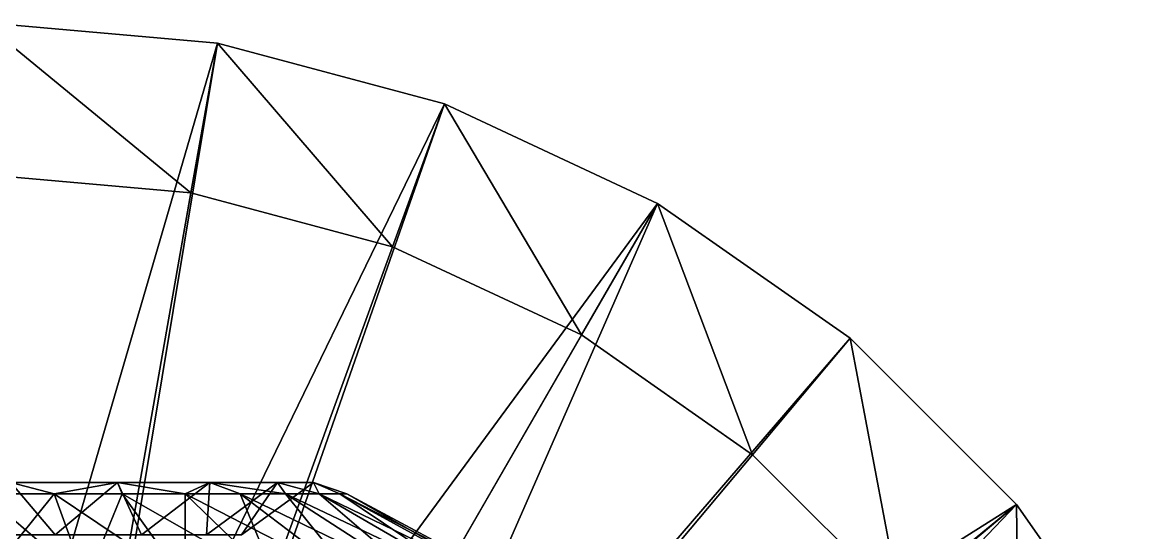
# Model space of a CAD drawing. Header units: centimetres. Extents: x -66.3 to 12.3, y -51.5 to 19.3.
# Drawn here: x 10.535 to 12.02, y 18.604 to 19.275 of the extents above; entities that cross this region are included whole.
import ezdxf

# ---------------------------------------------------------------- set-up
doc = ezdxf.new("R2010")
doc.units = ezdxf.units.CM
doc.layers.add('chrom', color=9, linetype='Continuous', true_color=0xbebebe)
doc.layers.add('plastik schwarz', color=250, linetype='Continuous', true_color=0x282828)

# ---------------------------------------------------------------- blocks, each defined once
blk = doc.blocks.new('GeometrySelector_1BD8XMC2')
at = {"layer": 'plastik schwarz'}
for points in [[(0, 8.74228e-08), (-1.01239, -1.20652), (-1.20652, -1.01239)], [(0, 8.74228e-08), (-0.7875, -1.36399), (-1.01239, -1.20652)], [(0, 8.74228e-08), (-0.538682, -1.48002), (-0.7875, -1.36399)], [(0, 8.74228e-08), (-0.273496, -1.55107), (-0.538682, -1.48002)], [(0, 8.74228e-08), (0, -1.575), (-0.273496, -1.55107)], [(-0.6, -0.34641, 1.1), (-1.53719, -0.8875, 0.6000000000000001), (-1.35973, -1.14095, 0.6000000000000001)], [(-0.6, -0.34641, 1.1), (-1.35973, -1.14095, 0.6000000000000001), (-0.533333, -0.46188, 1.1)], [(-0.466667, -0.57735, 1.1), (-0.533333, -0.46188, 1.1), (-1.35973, -1.14095, 0.6000000000000001)], [(-1.14095, -1.35973, 0.6000000000000001), (-0.466667, -0.57735, 1.1), (-1.35973, -1.14095, 0.6000000000000001)], [(-0.466667, -0.57735, 1.1), (-1.14095, -1.35973, 0.6000000000000001), (-0.8875, -1.53719, 0.6000000000000001)], [(-0.466667, -0.57735, 1.1), (-0.8875, -1.53719, 0.6000000000000001), (-0.4, -0.69282, 1.1)], [(-0.266667, -0.69282, 1.1), (-0.4, -0.69282, 1.1), (-0.8875, -1.53719, 0.6000000000000001)], [(-0.266667, -0.69282, 1.1), (-0.8875, -1.53719, 0.6000000000000001), (-0.607086, -1.66795, 0.6000000000000001)], [(-0.133333, -0.69282, 1.1), (-0.266667, -0.69282, 1.1), (-0.607086, -1.66795, 0.6000000000000001)], [(-0.133333, -0.69282, 1.1), (-0.607086, -1.66795, 0.6000000000000001), (-0.308226, -1.74803, 0.6000000000000001)], [(0, -0.69282, 1.1), (-0.133333, -0.69282, 1.1), (-0.308226, -1.74803, 0.6000000000000001)], [(0, -0.69282, 1.1), (-0.308226, -1.74803, 0.6000000000000001), (0, -1.775, 0.6000000000000001)], [(-1.53719, -0.8875, 0.2), (-1.36399, -0.7875), (-1.35973, -1.14095, 0.2)], [(-1.36399, -0.7875), (-1.20652, -1.01239), (-1.35973, -1.14095, 0.2)], [(-1.53719, -0.8875, 0.6000000000000001), (-1.53719, -0.8875, 0.2), (-1.35973, -1.14095, 0.2)], [(-1.53719, -0.8875, 0.6000000000000001), (-1.35973, -1.14095, 0.2), (-1.35973, -1.14095, 0.6000000000000001)], [(-1.35973, -1.14095, 0.2), (-1.20652, -1.01239), (-1.14095, -1.35973, 0.2)], [(-1.20652, -1.01239), (-1.01239, -1.20652), (-1.14095, -1.35973, 0.2)], [(-1.35973, -1.14095, 0.6000000000000001), (-1.35973, -1.14095, 0.2), (-1.14095, -1.35973, 0.2)], [(-1.35973, -1.14095, 0.6000000000000001), (-1.14095, -1.35973, 0.2), (-1.14095, -1.35973, 0.6000000000000001)], [(-1.14095, -1.35973, 0.2), (-1.01239, -1.20652), (-0.8875, -1.53719, 0.2)], [(-1.01239, -1.20652), (-0.7875, -1.36399), (-0.8875, -1.53719, 0.2)], [(-1.14095, -1.35973, 0.6000000000000001), (-1.14095, -1.35973, 0.2), (-0.8875, -1.53719, 0.2)], [(-1.14095, -1.35973, 0.6000000000000001), (-0.8875, -1.53719, 0.2), (-0.8875, -1.53719, 0.6000000000000001)], [(-0.8875, -1.53719, 0.2), (-0.7875, -1.36399), (-0.607086, -1.66795, 0.2)], [(-0.7875, -1.36399), (-0.538682, -1.48002), (-0.607086, -1.66795, 0.2)], [(-0.607086, -1.66795, 0.2), (-0.538682, -1.48002), (-0.308226, -1.74803, 0.2)], [(-0.538682, -1.48002), (-0.273496, -1.55107), (-0.308226, -1.74803, 0.2)], [(-0.8875, -1.53719, 0.6000000000000001), (-0.8875, -1.53719, 0.2), (-0.607086, -1.66795, 0.2)], [(-0.8875, -1.53719, 0.6000000000000001), (-0.607086, -1.66795, 0.2), (-0.607086, -1.66795, 0.6000000000000001)], [(-0.308226, -1.74803, 0.2), (-0.273496, -1.55107), (0, -1.775, 0.2)], [(-0.273496, -1.55107), (0, -1.575), (0, -1.775, 0.2)], [(-0.607086, -1.66795, 0.6000000000000001), (-0.607086, -1.66795, 0.2), (-0.308226, -1.74803, 0.2)], [(-0.607086, -1.66795, 0.6000000000000001), (-0.308226, -1.74803, 0.2), (-0.308226, -1.74803, 0.6000000000000001)], [(-0.308226, -1.74803, 0.6000000000000001), (-0.308226, -1.74803, 0.2), (0, -1.775, 0.2)], [(-0.308226, -1.74803, 0.6000000000000001), (0, -1.775, 0.2), (0, -1.775, 0.6000000000000001)]]:
    blk.add_3dface(points, dxfattribs=at)
blk = doc.blocks.new('hallerfuss_1BD8XMC')
blk.add_blockref('GeometrySelector_1BD8XMC2', (0, 0))
blk = doc.blocks.new('GeometrySelector_1BD8XMC5')
for points in [[(13.5483, -103.9337, -68.11189), (9.332230000000001, -115.48494, -46.91627999999999), (0, -103.9337, -69.44628)], [(9.332230000000001, -115.48494, -46.91627999999999), (0, -115.48494, -47.83543), (0, -103.9337, -69.44628)], [(9.332230000000001, -115.48494, 46.91628000000001), (13.5483, -103.9337, 68.11189), (0, -115.48494, 47.83543000000001)], [(0, -115.48494, 47.83543000000001), (13.5483, -103.9337, 68.11189), (0, -103.9337, 69.44628)], [(18.30583, -115.48494, -44.19416999999999), (9.332230000000001, -115.48494, -46.91627999999999), (13.5483, -103.9337, -68.11189)], [(18.30583, -115.48494, 44.19417000000001), (26.57594, -103.9337, 64.16), (9.332230000000001, -115.48494, 46.91628000000001)], [(9.332230000000001, -115.48494, 46.91628000000001), (26.57594, -103.9337, 64.16), (13.5483, -103.9337, 68.11189)], [(26.57594, -103.9337, -64.16), (18.30583, -115.48494, -44.19416999999999), (13.5483, -103.9337, -68.11189)], [(18.30583, -115.48494, 44.19417000000001), (26.57594, -115.48494, 39.77371000000001), (38.58229, -103.9337, 57.74247)], [(18.30583, -115.48494, 44.19417000000001), (38.58229, -103.9337, 57.74247), (26.57594, -103.9337, 64.16)], [(26.57594, -103.9337, -64.16), (26.57594, -115.48494, -39.77370999999999), (18.30583, -115.48494, -44.19416999999999)], [(38.58229, -103.9337, 57.74247), (26.57594, -115.48494, 39.77371000000001), (49.10593, -103.9337, 49.10593000000001)], [(26.57594, -115.48494, 39.77371000000001), (33.82476, -115.48494, 33.82476), (49.10593, -103.9337, 49.10593000000001)], [(38.58229, -103.9337, -57.74246999999999), (26.57594, -115.48494, -39.77370999999999), (26.57594, -103.9337, -64.16)], [(26.57594, -115.48494, -39.77370999999999), (38.58229, -103.9337, -57.74246999999999), (33.82476, -115.48494, -33.82475999999999)], [(49.10593, -103.9337, 49.10593000000001), (33.82476, -115.48494, 33.82476), (57.74247, -103.9337, 38.58229000000001)], [(39.77371, -115.48494, -26.57593999999999), (33.82476, -115.48494, -33.82475999999999), (49.10593, -103.9337, -49.10592999999999)], [(49.10593, -103.9337, -49.10592999999999), (33.82476, -115.48494, -33.82475999999999), (38.58229, -103.9337, -57.74246999999999)], [(33.82476, -115.48494, 33.82476), (39.77371, -115.48494, 26.57594000000001), (57.74247, -103.9337, 38.58229000000001)], [(44.19417, -115.48494, -18.30582999999999), (39.77371, -115.48494, -26.57593999999999), (57.74247, -103.9337, -38.58228999999999)], [(57.74247, -103.9337, -38.58228999999999), (39.77371, -115.48494, -26.57593999999999), (49.10593, -103.9337, -49.10592999999999)], [(39.77371, -115.48494, 26.57594000000001), (44.19417, -115.48494, 18.30583000000001), (64.16, -103.9337, 26.57594000000001)], [(39.77371, -115.48494, 26.57594000000001), (64.16, -103.9337, 26.57594000000001), (57.74247, -103.9337, 38.58229000000001)], [(68.11189, -103.9337, 13.54830000000001), (64.16, -103.9337, 26.57594000000001), (44.19417, -115.48494, 18.30583000000001)], [(68.11189, -103.9337, 13.54830000000001), (44.19417, -115.48494, 18.30583000000001), (46.91628, -115.48494, 9.332230000000008)], [(46.91628, -115.48494, -9.332229999999994), (44.19417, -115.48494, -18.30582999999999), (64.16, -103.9337, -26.57593999999999)], [(64.16, -103.9337, -26.57593999999999), (44.19417, -115.48494, -18.30582999999999), (57.74247, -103.9337, -38.58228999999999)], [(47.83543, -115.48494), (46.91628, -115.48494, -9.332229999999994), (68.11189, -103.9337, -13.54829999999999)], [(68.11189, -103.9337, -13.54829999999999), (46.91628, -115.48494, -9.332229999999994), (64.16, -103.9337, -26.57593999999999)], [(46.91628, -115.48494, 9.332230000000008), (47.83543, -115.48494), (69.44628, -103.9337)], [(46.91628, -115.48494, 9.332230000000008), (69.44628, -103.9337), (68.11189, -103.9337, 13.54830000000001)], [(47.83543, -115.48494), (68.11189, -103.9337, -13.54829999999999), (69.44628, -103.9337)], [(3.63794, -116.97973, 43.90341000000001), (-3.1911, -110.12026, 34.43747000000001), (9.46463, -110.12026, 33.26474000000001)], [(3.63794, -116.97973, -43.90340999999999), (9.46463, -110.12026, -33.26474), (-3.1911, -110.12026, -34.43747)], [(3.63794, -116.97973, 43.90341000000001), (9.46463, -110.12026, 33.26474000000001), (17.69624, -116.97973, 40.34336)], [(17.69624, -116.97973, -40.34335999999999), (9.46463, -110.12026, -33.26474), (3.63794, -116.97973, -43.90340999999999)], [(17.69624, -116.97973, 40.34336), (9.46463, -110.12026, 33.26474000000001), (20.84212, -110.12026, 27.59943000000001)], [(17.69624, -116.97973, -40.34335999999999), (20.84212, -110.12026, -27.59942999999999), (9.46463, -110.12026, -33.26474)], [(17.69624, -116.97973, 40.34336), (20.84212, -110.12026, 27.59943000000001), (29.83688, -116.97973, 32.41149000000001)], [(29.83688, -116.97973, -32.41148999999999), (20.84212, -110.12026, -27.59942999999999), (17.69624, -116.97973, -40.34335999999999)], [(29.83688, -116.97973, 32.41149000000001), (20.84212, -110.12026, 27.59943000000001), (29.40476, -110.12026, 18.20666000000001)], [(29.83688, -116.97973, -32.41148999999999), (29.40476, -110.12026, -18.20665999999999), (20.84212, -110.12026, -27.59942999999999)], [(29.83688, -116.97973, 32.41149000000001), (29.40476, -110.12026, 18.20666000000001), (38.74423, -116.97973, 20.96733000000001)], [(38.74423, -116.97973, 20.96733000000001), (29.40476, -110.12026, 18.20666000000001), (33.99612, -110.12026, 6.354980000000007)], [(38.74423, -116.97973, -20.96732999999999), (33.99612, -110.12026, -6.354979999999993), (29.40476, -110.12026, -18.20665999999999)], [(38.74423, -116.97973, -20.96732999999999), (29.40476, -110.12026, -18.20665999999999), (29.83688, -116.97973, -32.41148999999999)], [(38.74423, -116.97973, 20.96733000000001), (33.99612, -110.12026, 6.354980000000007), (43.45303999999999, -116.97973, 7.251030000000007)], [(43.45303999999999, -116.97973, 7.251030000000007), (33.99612, -110.12026, 6.354980000000007), (33.99612, -110.12026, -6.354979999999993)], [(43.45303999999999, -116.97973, 7.251030000000007), (33.99612, -110.12026, -6.354979999999993), (43.45303999999999, -116.97973, -7.251029999999993)], [(43.45303999999999, -116.97973, -7.251029999999993), (33.99612, -110.12026, -6.354979999999993), (38.74423, -116.97973, -20.96732999999999)], [(0, -115.48494, 47.83543000000001), (3.63794, -116.97973, 43.90341000000001), (9.332230000000001, -115.48494, 46.91628000000001)], [(9.332230000000001, -115.48494, -46.91627999999999), (3.63794, -116.97973, -43.90340999999999), (0, -115.48494, -47.83543)], [(9.332230000000001, -115.48494, 46.91628000000001), (3.63794, -116.97973, 43.90341000000001), (17.69624, -116.97973, 40.34336)], [(17.69624, -116.97973, -40.34335999999999), (3.63794, -116.97973, -43.90340999999999), (9.332230000000001, -115.48494, -46.91627999999999)], [(9.332230000000001, -115.48494, 46.91628000000001), (17.69624, -116.97973, 40.34336), (18.30583, -115.48494, 44.19417000000001)], [(18.30583, -115.48494, -44.19416999999999), (17.69624, -116.97973, -40.34335999999999), (9.332230000000001, -115.48494, -46.91627999999999)], [(18.30583, -115.48494, 44.19417000000001), (17.69624, -116.97973, 40.34336), (26.57594, -115.48494, 39.77371000000001)], [(17.69624, -116.97973, 40.34336), (29.83688, -116.97973, 32.41149000000001), (26.57594, -115.48494, 39.77371000000001)], [(26.57594, -115.48494, -39.77370999999999), (29.83688, -116.97973, -32.41148999999999), (17.69624, -116.97973, -40.34335999999999)], [(26.57594, -115.48494, -39.77370999999999), (17.69624, -116.97973, -40.34335999999999), (18.30583, -115.48494, -44.19416999999999)], [(26.57594, -115.48494, 39.77371000000001), (29.83688, -116.97973, 32.41149000000001), (33.82476, -115.48494, 33.82476)], [(33.82476, -115.48494, -33.82475999999999), (29.83688, -116.97973, -32.41148999999999), (26.57594, -115.48494, -39.77370999999999)], [(33.82476, -115.48494, 33.82476), (29.83688, -116.97973, 32.41149000000001), (39.77371, -115.48494, 26.57594000000001)], [(39.77371, -115.48494, 26.57594000000001), (29.83688, -116.97973, 32.41149000000001), (38.74423, -116.97973, 20.96733000000001)], [(38.74423, -116.97973, -20.96732999999999), (29.83688, -116.97973, -32.41148999999999), (39.77371, -115.48494, -26.57593999999999)], [(39.77371, -115.48494, -26.57593999999999), (29.83688, -116.97973, -32.41148999999999), (33.82476, -115.48494, -33.82475999999999)], [(39.77371, -115.48494, 26.57594000000001), (38.74423, -116.97973, 20.96733000000001), (44.19417, -115.48494, 18.30583000000001)], [(44.19417, -115.48494, 18.30583000000001), (38.74423, -116.97973, 20.96733000000001), (43.45303999999999, -116.97973, 7.251030000000007)], [(43.45303999999999, -116.97973, -7.251029999999993), (38.74423, -116.97973, -20.96732999999999), (44.19417, -115.48494, -18.30582999999999)], [(44.19417, -115.48494, -18.30582999999999), (38.74423, -116.97973, -20.96732999999999), (39.77371, -115.48494, -26.57593999999999)], [(46.91628, -115.48494, 9.332230000000008), (44.19417, -115.48494, 18.30583000000001), (43.45303999999999, -116.97973, 7.251030000000007)], [(46.91628, -115.48494, 9.332230000000008), (43.45303999999999, -116.97973, 7.251030000000007), (47.83543, -115.48494)], [(47.83543, -115.48494), (43.45303999999999, -116.97973, 7.251030000000007), (43.45303999999999, -116.97973, -7.251029999999993)], [(47.83543, -115.48494), (43.45303999999999, -116.97973, -7.251029999999993), (46.91628, -115.48494, -9.332229999999994)], [(46.91628, -115.48494, -9.332229999999994), (43.45303999999999, -116.97973, -7.251029999999993), (44.19417, -115.48494, -18.30582999999999)]]:
    blk.add_3dface(points)
blk = doc.blocks.new('kugel_std_1BD8XMC3')
at = {"layer": 'chrom', "xscale": 0.01, "yscale": 0.01, "zscale": 0.01}
blk.add_blockref('GeometrySelector_1BD8XMC5', (0, 0), dxfattribs=at)

msp = doc.modelspace()

# ---------------------------------------------------------------- block references
at = {"rotation": 180}
msp.add_blockref('hallerfuss_1BD8XMC', (10.482878325475, 17.5), dxfattribs=at)
at = {"extrusion": (0, 1.224646799147353e-16, -1), "rotation": 180}
msp.add_blockref('kugel_std_1BD8XMC3', (-10.4828783254753, 17.5, -38), dxfattribs=at)

doc.saveas('drawing.dxf')
